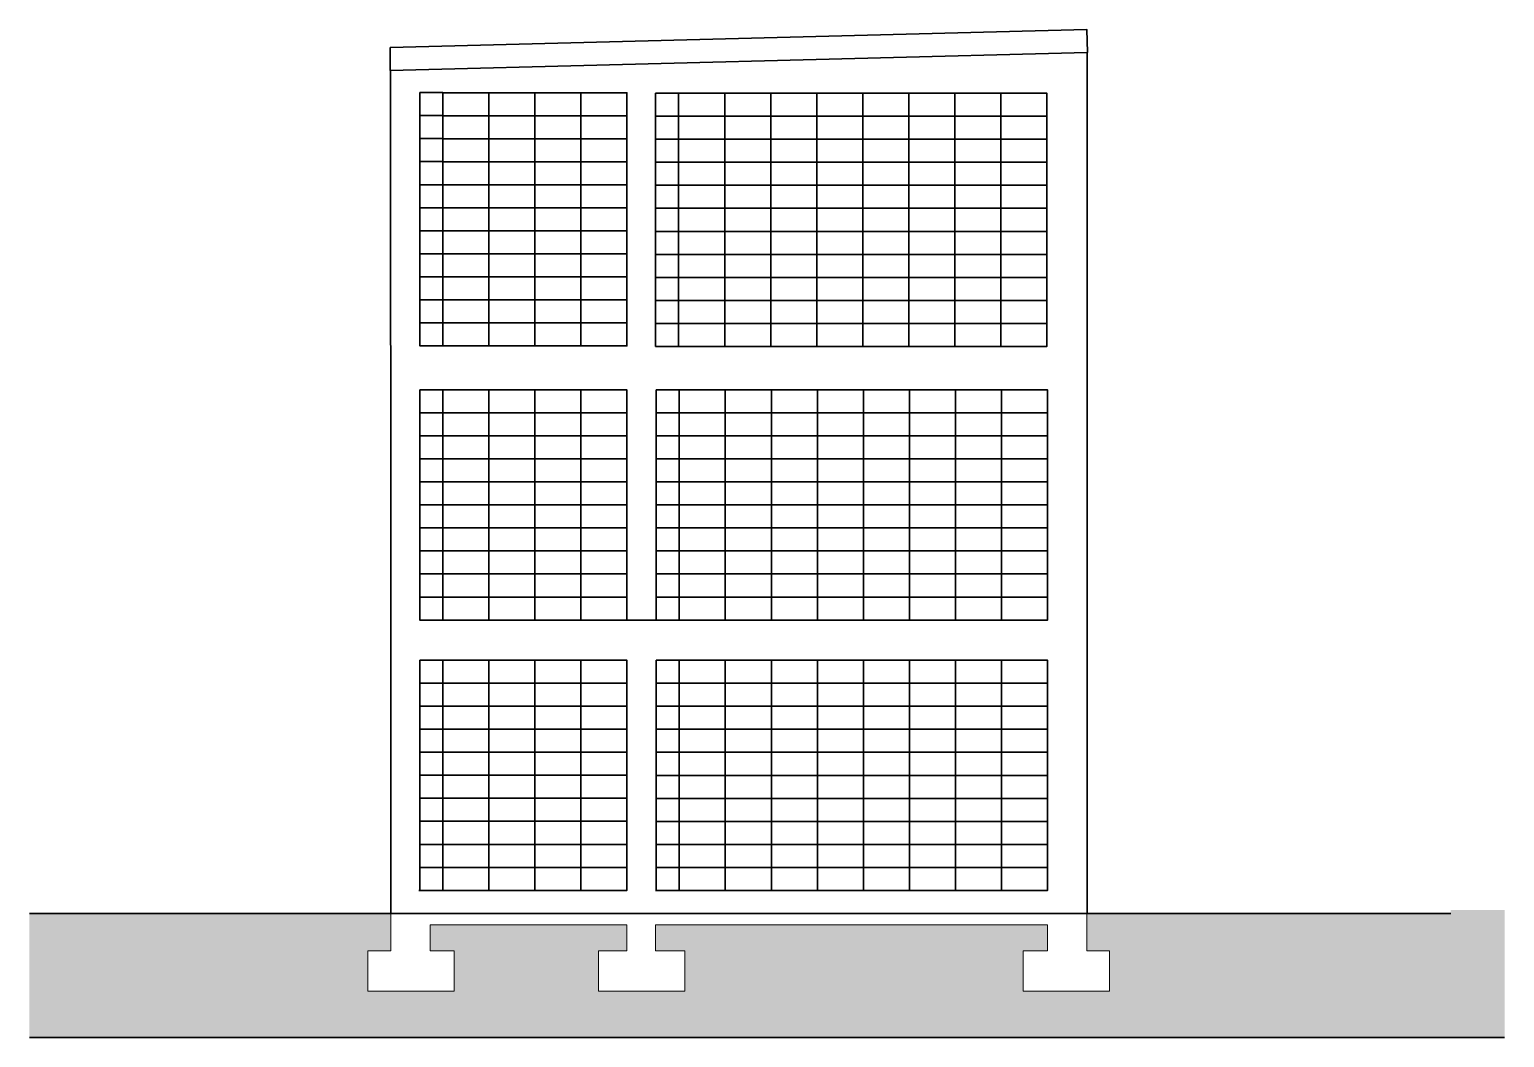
# Model space of a CAD drawing. Header units: inches. Extents: x 278 to 13058, y 15 to 10330.
# Drawn here: x 10125 to 11407, y 5489 to 6365 of the extents above; entities that cross this region are included whole.
import ezdxf

# ---------------------------------------------------------------- set-up
doc = ezdxf.new("R2010")
doc.units = ezdxf.units.IN
doc.header["$MEASUREMENT"] = 0
for name, color, linetype, lineweight in [('A-ANNO-SYMB', 3, 'Continuous', 18), ('A-ELEV-MBE1', 7, 'Continuous', 35), ('A-SECT-MCUT', 7, 'Continuous', 35), ('A-SECT-PATT', 8, 'Continuous', 18)]:
    doc.layers.add(name, color=color, linetype=linetype, lineweight=lineweight)

msp = doc.modelspace()

# ---------------------------------------------------------------- hatches: boundary and pattern name
at = {"layer": 'A-SECT-PATT'}
h = msp.add_hatch(dxfattribs=at)
h.set_pattern_fill('DOTS', color=256, scale=100, angle=90, style=0)
h.set_pattern_definition([(360, (10124.999, 6735.4085), (3.125, 6.25), [0, -6.25])])
h.paths.add_polyline_path([(10988.453, 5563.969), (11009.548, 5563.969), (11009.548, 5586.507), (10668.999, 5586.469), (10668.999, 5563.969), (10673.574, 5563.969), (10694.508, 5563.969), (10694.508, 5528.969), (10619.508, 5528.969), (10619.508, 5563.969), (10639.424, 5563.969), (10643.999, 5563.969), (10643.999, 5586.469), (10473.149, 5586.469), (10473.149, 5571.469), (10473.149, 5563.969), (10494.083, 5563.969), (10494.083, 5528.969), (10419.083, 5528.969), (10419.083, 5563.969), (10438.999, 5563.969), (10438.999, 5578.969), (10438.999, 5596.469), (10124.999, 5596.469), (10124.999, 5488.559), (11406.537, 5488.559), (11406.537, 5599.402), (11359.77, 5599.402), (11359.77, 5596.469), (11043.537, 5596.469), (11043.537, 5571.469), (11043.537, 5563.969), (11063.453, 5563.969), (11063.453, 5528.969), (10988.453, 5528.969)])

# ---------------------------------------------------------------- linework, layer by layer
at = {"layer": 'A-ANNO-SYMB', "ltscale": 0.003}
for p, q in [((10438.999, 5596.469), (10438.999, 5571.469)), ((11043.537, 5596.469), (11043.537, 5571.469)), ((10438.999, 5578.969), (10438.999, 5563.969)), ((10643.999, 5586.469), (10473.149, 5586.469)), ((10473.149, 5586.469), (10473.149, 5571.469)), ((10473.149, 5578.969), (10473.149, 5563.969)), ((10643.999, 5586.469), (10643.999, 5563.969)), ((11009.577, 5586.507), (10668.999, 5586.469)), ((10668.999, 5586.469), (10668.999, 5563.969)), ((11009.548, 5586.507), (11009.548, 5563.969)), ((11043.537, 5578.969), (11043.537, 5563.969)), ((10419.083, 5563.969), (10419.083, 5528.969)), ((10438.999, 5563.969), (10419.083, 5563.969)), ((10494.083, 5563.969), (10473.149, 5563.969)), ((10494.083, 5563.969), (10494.083, 5528.969)), ((10619.508, 5563.969), (10619.508, 5528.969)), ((10639.424, 5563.969), (10619.508, 5563.969)), ((10643.999, 5563.969), (10639.424, 5563.969)), ((10673.574, 5563.969), (10668.999, 5563.969)), ((10694.508, 5563.969), (10673.574, 5563.969)), ((10694.508, 5563.969), (10694.508, 5528.969)), ((10988.453, 5563.969), (10988.453, 5528.969)), ((10988.453, 5563.969), (11009.548, 5563.969)), ((11043.537, 5563.969), (11063.453, 5563.969)), ((11063.453, 5563.969), (11063.453, 5528.969)), ((10494.083, 5528.969), (10419.083, 5528.969)), ((10694.508, 5528.969), (10619.508, 5528.969)), ((10988.453, 5528.969), (11063.453, 5528.969))]:
    msp.add_line(p, q, dxfattribs=at)
at = {"layer": 'A-ELEV-MBE1'}
for p, q in [((10438.297, 6329.018), (10438.297, 6348.878)), ((11043.905, 6344.756), (10438.297, 6329.018)), ((11044.205, 6344.756), (11043.905, 6344.756)), ((10438.999, 5851.402), (10438.999, 5596.469)), ((11043.999, 5826.757), (11043.999, 5851.402)), ((11043.999, 5816.469), (11043.999, 5596.469)), ((10463.274, 5616.469), (10643.999, 5616.448)), ((10669.025, 5616.446), (11009.548, 5616.41)), ((10438.999, 5596.469), (10124.999, 5596.469)), ((11359.77, 5596.469), (11043.999, 5596.469)), ((11406.537, 5488.559), (10124.999, 5488.559))]:
    msp.add_line(p, q, dxfattribs=at)
at = {"layer": 'A-ELEV-MBE1', "extrusion": (-4.44089e-16, 5.03198e-31, -1)}
for p, q in [((10747.292, 5851.402), (10667.292, 5851.402)), ((10744.792, 5851.402), (10669.792, 5851.402)), ((10744.792, 5851.402), (10669.792, 5851.402)), ((10744.792, 5851.402), (10669.792, 5851.402))]:
    msp.add_line(p, q, dxfattribs=at)
at = {"layer": 'A-ELEV-MBE1'}
for points in [[(10438.297, 6348.878), (11043.531, 6364.638), (11044.205, 6344.756), (11044.205, 6344.756), (11044.205, 6344.756), (11044.205, 6344.756), (11044.205, 6344.756)], [(11043.905, 6344.756), (11043.999, 5851.402), (11043.999, 5851.402), (11043.999, 5851.402)], [(10438.999, 5851.402), (10438.999, 5851.402), (10438.743, 6329.03), (10438.743, 6329.03)], [(10438.999, 5596.469), (11043.999, 5596.469)]]:
    msp.add_lwpolyline(points, dxfattribs=at)
for points in [[(10463.999, 6309.77), (10483.999, 6309.77), (10483.999, 6289.77), (10463.999, 6289.77)], [(10483.999, 6309.69), (10523.999, 6309.69), (10523.999, 6289.69), (10483.999, 6289.69)], [(10523.999, 6309.69), (10563.999, 6309.69), (10563.999, 6289.69), (10523.999, 6289.69)], [(10563.999, 6309.69), (10603.999, 6309.69), (10603.999, 6289.69), (10563.999, 6289.69)], [(10603.999, 6309.69), (10643.999, 6309.69), (10643.999, 6289.69), (10603.999, 6289.69)], [(10668.999, 6309.212), (10688.999, 6309.212), (10688.999, 6289.212), (10668.999, 6289.212)], [(10688.999, 6309.212), (10728.999, 6309.212), (10728.999, 6289.212), (10688.999, 6289.212)], [(10728.999, 6309.212), (10768.999, 6309.212), (10768.999, 6289.212), (10728.999, 6289.212)], [(10768.999, 6309.212), (10808.999, 6309.212), (10808.999, 6289.212), (10768.999, 6289.212)], [(10808.999, 6309.212), (10848.999, 6309.212), (10848.999, 6289.212), (10808.999, 6289.212)], [(10848.999, 6309.212), (10888.999, 6309.212), (10888.999, 6289.212), (10848.999, 6289.212)], [(10888.999, 6309.212), (10928.999, 6309.212), (10928.999, 6289.212), (10888.999, 6289.212)], [(10928.999, 6309.212), (10968.999, 6309.212), (10968.999, 6289.212), (10928.999, 6289.212)], [(10968.999, 6309.212), (11008.999, 6309.212), (11008.999, 6289.212), (10968.999, 6289.212)], [(10463.999, 6289.77), (10483.999, 6289.77), (10483.999, 6269.77), (10463.999, 6269.77)], [(10483.999, 6289.69), (10523.999, 6289.69), (10523.999, 6269.69), (10483.999, 6269.69)], [(10523.999, 6289.69), (10563.999, 6289.69), (10563.999, 6269.69), (10523.999, 6269.69)], [(10563.999, 6289.69), (10603.999, 6289.69), (10603.999, 6269.69), (10563.999, 6269.69)], [(10603.999, 6289.69), (10643.999, 6289.69), (10643.999, 6269.69), (10603.999, 6269.69)], [(10668.999, 6289.212), (10688.999, 6289.212), (10688.999, 6269.212), (10668.999, 6269.212)], [(10688.999, 6289.212), (10728.999, 6289.212), (10728.999, 6269.212), (10688.999, 6269.212)], [(10728.999, 6289.212), (10768.999, 6289.212), (10768.999, 6269.212), (10728.999, 6269.212)], [(10768.999, 6289.212), (10808.999, 6289.212), (10808.999, 6269.212), (10768.999, 6269.212)], [(10808.999, 6289.212), (10848.999, 6289.212), (10848.999, 6269.212), (10808.999, 6269.212)], [(10848.999, 6289.212), (10888.999, 6289.212), (10888.999, 6269.212), (10848.999, 6269.212)], [(10888.999, 6289.212), (10928.999, 6289.212), (10928.999, 6269.212), (10888.999, 6269.212)], [(10928.999, 6289.212), (10968.999, 6289.212), (10968.999, 6269.212), (10928.999, 6269.212)], [(10968.999, 6289.212), (11008.999, 6289.212), (11008.999, 6269.212), (10968.999, 6269.212)], [(10463.999, 6269.77), (10483.999, 6269.77), (10483.999, 6249.77), (10463.999, 6249.77)], [(10483.999, 6269.69), (10523.999, 6269.69), (10523.999, 6249.69), (10483.999, 6249.69)], [(10523.999, 6269.69), (10563.999, 6269.69), (10563.999, 6249.69), (10523.999, 6249.69)], [(10563.999, 6269.69), (10603.999, 6269.69), (10603.999, 6249.69), (10563.999, 6249.69)], [(10603.999, 6269.69), (10643.999, 6269.69), (10643.999, 6249.69), (10603.999, 6249.69)], [(10668.999, 6269.212), (10688.999, 6269.212), (10688.999, 6249.212), (10668.999, 6249.212)], [(10688.999, 6269.212), (10728.999, 6269.212), (10728.999, 6249.212), (10688.999, 6249.212)], [(10728.999, 6269.212), (10768.999, 6269.212), (10768.999, 6249.212), (10728.999, 6249.212)], [(10768.999, 6269.212), (10808.999, 6269.212), (10808.999, 6249.212), (10768.999, 6249.212)], [(10808.999, 6269.212), (10848.999, 6269.212), (10848.999, 6249.212), (10808.999, 6249.212)], [(10848.999, 6269.212), (10888.999, 6269.212), (10888.999, 6249.212), (10848.999, 6249.212)], [(10888.999, 6269.212), (10928.999, 6269.212), (10928.999, 6249.212), (10888.999, 6249.212)], [(10928.999, 6269.212), (10968.999, 6269.212), (10968.999, 6249.212), (10928.999, 6249.212)], [(10968.999, 6269.212), (11008.999, 6269.212), (11008.999, 6249.212), (10968.999, 6249.212)], [(10463.999, 6249.77), (10483.999, 6249.77), (10483.999, 6229.77), (10463.999, 6229.77)], [(10483.999, 6249.69), (10523.999, 6249.69), (10523.999, 6229.69), (10483.999, 6229.69)], [(10523.999, 6249.69), (10563.999, 6249.69), (10563.999, 6229.69), (10523.999, 6229.69)], [(10563.999, 6249.69), (10603.999, 6249.69), (10603.999, 6229.69), (10563.999, 6229.69)], [(10603.999, 6249.69), (10643.999, 6249.69), (10643.999, 6229.69), (10603.999, 6229.69)], [(10668.999, 6249.212), (10688.999, 6249.212), (10688.999, 6229.212), (10668.999, 6229.212)], [(10688.999, 6249.212), (10728.999, 6249.212), (10728.999, 6229.212), (10688.999, 6229.212)], [(10728.999, 6249.212), (10768.999, 6249.212), (10768.999, 6229.212), (10728.999, 6229.212)], [(10768.999, 6249.212), (10808.999, 6249.212), (10808.999, 6229.212), (10768.999, 6229.212)], [(10808.999, 6249.212), (10848.999, 6249.212), (10848.999, 6229.212), (10808.999, 6229.212)], [(10848.999, 6249.212), (10888.999, 6249.212), (10888.999, 6229.212), (10848.999, 6229.212)], [(10888.999, 6249.212), (10928.999, 6249.212), (10928.999, 6229.212), (10888.999, 6229.212)], [(10928.999, 6249.212), (10968.999, 6249.212), (10968.999, 6229.212), (10928.999, 6229.212)], [(10968.999, 6249.212), (11008.999, 6249.212), (11008.999, 6229.212), (10968.999, 6229.212)], [(10463.999, 6229.77), (10483.999, 6229.77), (10483.999, 6209.77), (10463.999, 6209.77)], [(10483.999, 6229.69), (10523.999, 6229.69), (10523.999, 6209.69), (10483.999, 6209.69)], [(10523.999, 6229.69), (10563.999, 6229.69), (10563.999, 6209.69), (10523.999, 6209.69)], [(10563.999, 6229.69), (10603.999, 6229.69), (10603.999, 6209.69), (10563.999, 6209.69)], [(10603.999, 6229.69), (10643.999, 6229.69), (10643.999, 6209.69), (10603.999, 6209.69)], [(10668.999, 6229.212), (10688.999, 6229.212), (10688.999, 6209.212), (10668.999, 6209.212)], [(10688.999, 6229.212), (10728.999, 6229.212), (10728.999, 6209.212), (10688.999, 6209.212)], [(10728.999, 6229.212), (10768.999, 6229.212), (10768.999, 6209.212), (10728.999, 6209.212)], [(10768.999, 6229.212), (10808.999, 6229.212), (10808.999, 6209.212), (10768.999, 6209.212)], [(10808.999, 6229.212), (10848.999, 6229.212), (10848.999, 6209.212), (10808.999, 6209.212)], [(10848.999, 6229.212), (10888.999, 6229.212), (10888.999, 6209.212), (10848.999, 6209.212)], [(10888.999, 6229.212), (10928.999, 6229.212), (10928.999, 6209.212), (10888.999, 6209.212)], [(10928.999, 6229.212), (10968.999, 6229.212), (10968.999, 6209.212), (10928.999, 6209.212)], [(10968.999, 6229.212), (11008.999, 6229.212), (11008.999, 6209.212), (10968.999, 6209.212)], [(10463.999, 6209.77), (10483.999, 6209.77), (10483.999, 6189.77), (10463.999, 6189.77)], [(10483.999, 6209.69), (10523.999, 6209.69), (10523.999, 6189.69), (10483.999, 6189.69)], [(10523.999, 6209.69), (10563.999, 6209.69), (10563.999, 6189.69), (10523.999, 6189.69)], [(10563.999, 6209.69), (10603.999, 6209.69), (10603.999, 6189.69), (10563.999, 6189.69)], [(10603.999, 6209.69), (10643.999, 6209.69), (10643.999, 6189.69), (10603.999, 6189.69)], [(10668.999, 6209.212), (10688.999, 6209.212), (10688.999, 6189.212), (10668.999, 6189.212)], [(10688.999, 6209.212), (10728.999, 6209.212), (10728.999, 6189.212), (10688.999, 6189.212)], [(10728.999, 6209.212), (10768.999, 6209.212), (10768.999, 6189.212), (10728.999, 6189.212)], [(10768.999, 6209.212), (10808.999, 6209.212), (10808.999, 6189.212), (10768.999, 6189.212)], [(10808.999, 6209.212), (10848.999, 6209.212), (10848.999, 6189.212), (10808.999, 6189.212)], [(10848.999, 6209.212), (10888.999, 6209.212), (10888.999, 6189.212), (10848.999, 6189.212)], [(10888.999, 6209.212), (10928.999, 6209.212), (10928.999, 6189.212), (10888.999, 6189.212)], [(10928.999, 6209.212), (10968.999, 6209.212), (10968.999, 6189.212), (10928.999, 6189.212)], [(10968.999, 6209.212), (11008.999, 6209.212), (11008.999, 6189.212), (10968.999, 6189.212)], [(10463.999, 6189.77), (10483.999, 6189.77), (10483.999, 6169.77), (10463.999, 6169.77)], [(10483.999, 6189.69), (10523.999, 6189.69), (10523.999, 6169.69), (10483.999, 6169.69)], [(10523.999, 6189.69), (10563.999, 6189.69), (10563.999, 6169.69), (10523.999, 6169.69)], [(10563.999, 6189.69), (10603.999, 6189.69), (10603.999, 6169.69), (10563.999, 6169.69)], [(10603.999, 6189.69), (10643.999, 6189.69), (10643.999, 6169.69), (10603.999, 6169.69)], [(10668.999, 6189.212), (10688.999, 6189.212), (10688.999, 6169.212), (10668.999, 6169.212)], [(10688.999, 6189.212), (10728.999, 6189.212), (10728.999, 6169.212), (10688.999, 6169.212)], [(10728.999, 6189.212), (10768.999, 6189.212), (10768.999, 6169.212), (10728.999, 6169.212)], [(10768.999, 6189.212), (10808.999, 6189.212), (10808.999, 6169.212), (10768.999, 6169.212)], [(10808.999, 6189.212), (10848.999, 6189.212), (10848.999, 6169.212), (10808.999, 6169.212)], [(10848.999, 6189.212), (10888.999, 6189.212), (10888.999, 6169.212), (10848.999, 6169.212)], [(10888.999, 6189.212), (10928.999, 6189.212), (10928.999, 6169.212), (10888.999, 6169.212)], [(10928.999, 6189.212), (10968.999, 6189.212), (10968.999, 6169.212), (10928.999, 6169.212)], [(10968.999, 6189.212), (11008.999, 6189.212), (11008.999, 6169.212), (10968.999, 6169.212)], [(10463.999, 6169.77), (10483.999, 6169.77), (10483.999, 6149.77), (10463.999, 6149.77)], [(10483.999, 6169.69), (10523.999, 6169.69), (10523.999, 6149.69), (10483.999, 6149.69)], [(10523.999, 6169.69), (10563.999, 6169.69), (10563.999, 6149.69), (10523.999, 6149.69)], [(10563.999, 6169.69), (10603.999, 6169.69), (10603.999, 6149.69), (10563.999, 6149.69)], [(10603.999, 6169.69), (10643.999, 6169.69), (10643.999, 6149.69), (10603.999, 6149.69)], [(10668.999, 6169.212), (10688.999, 6169.212), (10688.999, 6149.212), (10668.999, 6149.212)], [(10688.999, 6169.212), (10728.999, 6169.212), (10728.999, 6149.212), (10688.999, 6149.212)], [(10728.999, 6169.212), (10768.999, 6169.212), (10768.999, 6149.212), (10728.999, 6149.212)], [(10768.999, 6169.212), (10808.999, 6169.212), (10808.999, 6149.212), (10768.999, 6149.212)], [(10808.999, 6169.212), (10848.999, 6169.212), (10848.999, 6149.212), (10808.999, 6149.212)], [(10848.999, 6169.212), (10888.999, 6169.212), (10888.999, 6149.212), (10848.999, 6149.212)], [(10888.999, 6169.212), (10928.999, 6169.212), (10928.999, 6149.212), (10888.999, 6149.212)], [(10928.999, 6169.212), (10968.999, 6169.212), (10968.999, 6149.212), (10928.999, 6149.212)], [(10968.999, 6169.212), (11008.999, 6169.212), (11008.999, 6149.212), (10968.999, 6149.212)], [(10463.999, 6149.77), (10483.999, 6149.77), (10483.999, 6129.77), (10463.999, 6129.77)], [(10483.999, 6149.69), (10523.999, 6149.69), (10523.999, 6129.69), (10483.999, 6129.69)], [(10523.999, 6149.69), (10563.999, 6149.69), (10563.999, 6129.69), (10523.999, 6129.69)], [(10563.999, 6149.69), (10603.999, 6149.69), (10603.999, 6129.69), (10563.999, 6129.69)], [(10603.999, 6149.69), (10643.999, 6149.69), (10643.999, 6129.69), (10603.999, 6129.69)], [(10668.999, 6149.212), (10688.999, 6149.212), (10688.999, 6129.212), (10668.999, 6129.212)], [(10688.999, 6149.212), (10728.999, 6149.212), (10728.999, 6129.212), (10688.999, 6129.212)], [(10728.999, 6149.212), (10768.999, 6149.212), (10768.999, 6129.212), (10728.999, 6129.212)], [(10768.999, 6149.212), (10808.999, 6149.212), (10808.999, 6129.212), (10768.999, 6129.212)], [(10808.999, 6149.212), (10848.999, 6149.212), (10848.999, 6129.212), (10808.999, 6129.212)], [(10848.999, 6149.212), (10888.999, 6149.212), (10888.999, 6129.212), (10848.999, 6129.212)], [(10888.999, 6149.212), (10928.999, 6149.212), (10928.999, 6129.212), (10888.999, 6129.212)], [(10928.999, 6149.212), (10968.999, 6149.212), (10968.999, 6129.212), (10928.999, 6129.212)], [(10968.999, 6149.212), (11008.999, 6149.212), (11008.999, 6129.212), (10968.999, 6129.212)], [(10463.999, 6129.77), (10483.999, 6129.77), (10483.999, 6109.77), (10463.999, 6109.77)], [(10483.999, 6129.69), (10523.999, 6129.69), (10523.999, 6109.69), (10483.999, 6109.69)], [(10523.999, 6129.69), (10563.999, 6129.69), (10563.999, 6109.69), (10523.999, 6109.69)], [(10563.999, 6129.69), (10603.999, 6129.69), (10603.999, 6109.69), (10563.999, 6109.69)], [(10603.999, 6129.69), (10643.999, 6129.69), (10643.999, 6109.69), (10603.999, 6109.69)], [(10668.999, 6129.212), (10688.999, 6129.212), (10688.999, 6109.212), (10668.999, 6109.212)], [(10688.999, 6129.212), (10728.999, 6129.212), (10728.999, 6109.212), (10688.999, 6109.212)], [(10728.999, 6129.212), (10768.999, 6129.212), (10768.999, 6109.212), (10728.999, 6109.212)], [(10768.999, 6129.212), (10808.999, 6129.212), (10808.999, 6109.212), (10768.999, 6109.212)], [(10808.999, 6129.212), (10848.999, 6129.212), (10848.999, 6109.212), (10808.999, 6109.212)], [(10848.999, 6129.212), (10888.999, 6129.212), (10888.999, 6109.212), (10848.999, 6109.212)], [(10888.999, 6129.212), (10928.999, 6129.212), (10928.999, 6109.212), (10888.999, 6109.212)], [(10928.999, 6129.212), (10968.999, 6129.212), (10968.999, 6109.212), (10928.999, 6109.212)], [(10968.999, 6129.212), (11008.999, 6129.212), (11008.999, 6109.212), (10968.999, 6109.212)], [(10463.999, 6109.77), (10483.999, 6109.77), (10483.999, 6089.77), (10463.999, 6089.77)], [(10483.999, 6109.69), (10523.999, 6109.69), (10523.999, 6089.69), (10483.999, 6089.69)], [(10523.999, 6109.69), (10563.999, 6109.69), (10563.999, 6089.69), (10523.999, 6089.69)], [(10563.999, 6109.69), (10603.999, 6109.69), (10603.999, 6089.69), (10563.999, 6089.69)], [(10603.999, 6109.69), (10643.999, 6109.69), (10643.999, 6089.69), (10603.999, 6089.69)], [(10668.999, 6109.212), (10688.999, 6109.212), (10688.999, 6089.212), (10668.999, 6089.212)], [(10688.999, 6109.212), (10728.999, 6109.212), (10728.999, 6089.212), (10688.999, 6089.212)], [(10728.999, 6109.212), (10768.999, 6109.212), (10768.999, 6089.212), (10728.999, 6089.212)], [(10768.999, 6109.212), (10808.999, 6109.212), (10808.999, 6089.212), (10768.999, 6089.212)], [(10808.999, 6109.212), (10848.999, 6109.212), (10848.999, 6089.212), (10808.999, 6089.212)], [(10848.999, 6109.212), (10888.999, 6109.212), (10888.999, 6089.212), (10848.999, 6089.212)], [(10888.999, 6109.212), (10928.999, 6109.212), (10928.999, 6089.212), (10888.999, 6089.212)], [(10928.999, 6109.212), (10968.999, 6109.212), (10968.999, 6089.212), (10928.999, 6089.212)], [(10968.999, 6109.212), (11008.999, 6109.212), (11008.999, 6089.212), (10968.999, 6089.212)], [(10463.999, 6051.402), (10483.999, 6051.402), (10483.999, 6031.402), (10463.999, 6031.402)], [(10483.999, 6051.402), (10523.999, 6051.402), (10523.999, 6031.402), (10483.999, 6031.402)], [(10523.999, 6051.402), (10563.999, 6051.402), (10563.999, 6031.402), (10523.999, 6031.402)], [(10563.999, 6051.402), (10603.999, 6051.402), (10603.999, 6031.402), (10563.999, 6031.402)], [(10603.999, 6051.402), (10643.999, 6051.402), (10643.999, 6031.402), (10603.999, 6031.402)], [(10669.548, 6051.402), (10689.548, 6051.402), (10689.548, 6031.402), (10669.548, 6031.402)], [(10689.548, 6051.402), (10729.548, 6051.402), (10729.548, 6031.402), (10689.548, 6031.402)], [(10729.548, 6051.402), (10769.548, 6051.402), (10769.548, 6031.402), (10729.548, 6031.402)], [(10769.548, 6051.402), (10809.548, 6051.402), (10809.548, 6031.402), (10769.548, 6031.402)], [(10809.548, 6051.402), (10849.548, 6051.402), (10849.548, 6031.402), (10809.548, 6031.402)], [(10849.548, 6051.402), (10889.548, 6051.402), (10889.548, 6031.402), (10849.548, 6031.402)], [(10889.548, 6051.402), (10929.548, 6051.402), (10929.548, 6031.402), (10889.548, 6031.402)], [(10929.548, 6051.402), (10969.548, 6051.402), (10969.548, 6031.402), (10929.548, 6031.402)], [(10969.548, 6051.402), (11009.548, 6051.402), (11009.548, 6031.402), (10969.548, 6031.402)], [(10463.999, 6031.402), (10483.999, 6031.402), (10483.999, 6011.402), (10463.999, 6011.402)], [(10483.999, 6031.402), (10523.999, 6031.402), (10523.999, 6011.402), (10483.999, 6011.402)], [(10523.999, 6031.402), (10563.999, 6031.402), (10563.999, 6011.402), (10523.999, 6011.402)], [(10563.999, 6031.402), (10603.999, 6031.402), (10603.999, 6011.402), (10563.999, 6011.402)], [(10603.999, 6031.402), (10643.999, 6031.402), (10643.999, 6011.402), (10603.999, 6011.402)], [(10669.548, 6031.402), (10689.548, 6031.402), (10689.548, 6011.402), (10669.548, 6011.402)], [(10689.548, 6031.402), (10729.548, 6031.402), (10729.548, 6011.402), (10689.548, 6011.402)], [(10729.548, 6031.402), (10769.548, 6031.402), (10769.548, 6011.402), (10729.548, 6011.402)], [(10769.548, 6031.402), (10809.548, 6031.402), (10809.548, 6011.402), (10769.548, 6011.402)], [(10809.548, 6031.402), (10849.548, 6031.402), (10849.548, 6011.402), (10809.548, 6011.402)], [(10849.548, 6031.402), (10889.548, 6031.402), (10889.548, 6011.402), (10849.548, 6011.402)], [(10889.548, 6031.402), (10929.548, 6031.402), (10929.548, 6011.402), (10889.548, 6011.402)], [(10929.548, 6031.402), (10969.548, 6031.402), (10969.548, 6011.402), (10929.548, 6011.402)], [(10969.548, 6031.402), (11009.548, 6031.402), (11009.548, 6011.402), (10969.548, 6011.402)], [(10463.999, 6011.402), (10483.999, 6011.402), (10483.999, 5991.402), (10463.999, 5991.402)], [(10483.999, 6011.402), (10523.999, 6011.402), (10523.999, 5991.402), (10483.999, 5991.402)], [(10523.999, 6011.402), (10563.999, 6011.402), (10563.999, 5991.402), (10523.999, 5991.402)], [(10563.999, 6011.402), (10603.999, 6011.402), (10603.999, 5991.402), (10563.999, 5991.402)], [(10603.999, 6011.402), (10643.999, 6011.402), (10643.999, 5991.402), (10603.999, 5991.402)], [(10669.548, 6011.402), (10689.548, 6011.402), (10689.548, 5991.402), (10669.548, 5991.402)], [(10689.548, 6011.402), (10729.548, 6011.402), (10729.548, 5991.402), (10689.548, 5991.402)], [(10729.548, 6011.402), (10769.548, 6011.402), (10769.548, 5991.402), (10729.548, 5991.402)], [(10769.548, 6011.402), (10809.548, 6011.402), (10809.548, 5991.402), (10769.548, 5991.402)], [(10809.548, 6011.402), (10849.548, 6011.402), (10849.548, 5991.402), (10809.548, 5991.402)], [(10849.548, 6011.402), (10889.548, 6011.402), (10889.548, 5991.402), (10849.548, 5991.402)], [(10889.548, 6011.402), (10929.548, 6011.402), (10929.548, 5991.402), (10889.548, 5991.402)], [(10929.548, 6011.402), (10969.548, 6011.402), (10969.548, 5991.402), (10929.548, 5991.402)], [(10969.548, 6011.402), (11009.548, 6011.402), (11009.548, 5991.402), (10969.548, 5991.402)], [(10463.999, 5991.402), (10483.999, 5991.402), (10483.999, 5971.402), (10463.999, 5971.402)], [(10483.999, 5991.402), (10523.999, 5991.402), (10523.999, 5971.402), (10483.999, 5971.402)], [(10523.999, 5991.402), (10563.999, 5991.402), (10563.999, 5971.402), (10523.999, 5971.402)], [(10563.999, 5991.402), (10603.999, 5991.402), (10603.999, 5971.402), (10563.999, 5971.402)], [(10603.999, 5991.402), (10643.999, 5991.402), (10643.999, 5971.402), (10603.999, 5971.402)], [(10669.548, 5991.402), (10689.548, 5991.402), (10689.548, 5971.402), (10669.548, 5971.402)], [(10689.548, 5991.402), (10729.548, 5991.402), (10729.548, 5971.402), (10689.548, 5971.402)], [(10729.548, 5991.402), (10769.548, 5991.402), (10769.548, 5971.402), (10729.548, 5971.402)], [(10769.548, 5991.402), (10809.548, 5991.402), (10809.548, 5971.402), (10769.548, 5971.402)], [(10809.548, 5991.402), (10849.548, 5991.402), (10849.548, 5971.402), (10809.548, 5971.402)], [(10849.548, 5991.402), (10889.548, 5991.402), (10889.548, 5971.402), (10849.548, 5971.402)], [(10889.548, 5991.402), (10929.548, 5991.402), (10929.548, 5971.402), (10889.548, 5971.402)], [(10929.548, 5991.402), (10969.548, 5991.402), (10969.548, 5971.402), (10929.548, 5971.402)], [(10969.548, 5991.402), (11009.548, 5991.402), (11009.548, 5971.402), (10969.548, 5971.402)], [(10463.999, 5971.402), (10483.999, 5971.402), (10483.999, 5951.402), (10463.999, 5951.402)], [(10483.999, 5971.402), (10523.999, 5971.402), (10523.999, 5951.402), (10483.999, 5951.402)], [(10523.999, 5971.402), (10563.999, 5971.402), (10563.999, 5951.402), (10523.999, 5951.402)], [(10563.999, 5971.402), (10603.999, 5971.402), (10603.999, 5951.402), (10563.999, 5951.402)], [(10603.999, 5971.402), (10643.999, 5971.402), (10643.999, 5951.402), (10603.999, 5951.402)], [(10669.548, 5971.402), (10689.548, 5971.402), (10689.548, 5951.402), (10669.548, 5951.402)], [(10689.548, 5971.402), (10729.548, 5971.402), (10729.548, 5951.402), (10689.548, 5951.402)], [(10729.548, 5971.402), (10769.548, 5971.402), (10769.548, 5951.402), (10729.548, 5951.402)], [(10769.548, 5971.402), (10809.548, 5971.402), (10809.548, 5951.402), (10769.548, 5951.402)], [(10809.548, 5971.402), (10849.548, 5971.402), (10849.548, 5951.402), (10809.548, 5951.402)], [(10849.548, 5971.402), (10889.548, 5971.402), (10889.548, 5951.402), (10849.548, 5951.402)], [(10889.548, 5971.402), (10929.548, 5971.402), (10929.548, 5951.402), (10889.548, 5951.402)], [(10929.548, 5971.402), (10969.548, 5971.402), (10969.548, 5951.402), (10929.548, 5951.402)], [(10969.548, 5971.402), (11009.548, 5971.402), (11009.548, 5951.402), (10969.548, 5951.402)], [(10463.999, 5951.402), (10483.999, 5951.402), (10483.999, 5931.402), (10463.999, 5931.402)], [(10483.999, 5951.402), (10523.999, 5951.402), (10523.999, 5931.402), (10483.999, 5931.402)], [(10523.999, 5951.402), (10563.999, 5951.402), (10563.999, 5931.402), (10523.999, 5931.402)], [(10563.999, 5951.402), (10603.999, 5951.402), (10603.999, 5931.402), (10563.999, 5931.402)], [(10603.999, 5951.402), (10643.999, 5951.402), (10643.999, 5931.402), (10603.999, 5931.402)], [(10669.548, 5951.402), (10689.548, 5951.402), (10689.548, 5931.402), (10669.548, 5931.402)], [(10689.548, 5951.402), (10729.548, 5951.402), (10729.548, 5931.402), (10689.548, 5931.402)], [(10729.548, 5951.402), (10769.548, 5951.402), (10769.548, 5931.402), (10729.548, 5931.402)], [(10769.548, 5951.402), (10809.548, 5951.402), (10809.548, 5931.402), (10769.548, 5931.402)], [(10809.548, 5951.402), (10849.548, 5951.402), (10849.548, 5931.402), (10809.548, 5931.402)], [(10849.548, 5951.402), (10889.548, 5951.402), (10889.548, 5931.402), (10849.548, 5931.402)], [(10889.548, 5951.402), (10929.548, 5951.402), (10929.548, 5931.402), (10889.548, 5931.402)], [(10929.548, 5951.402), (10969.548, 5951.402), (10969.548, 5931.402), (10929.548, 5931.402)], [(10969.548, 5951.402), (11009.548, 5951.402), (11009.548, 5931.402), (10969.548, 5931.402)], [(10463.999, 5931.402), (10483.999, 5931.402), (10483.999, 5911.402), (10463.999, 5911.402)], [(10483.999, 5931.402), (10523.999, 5931.402), (10523.999, 5911.402), (10483.999, 5911.402)], [(10523.999, 5931.402), (10563.999, 5931.402), (10563.999, 5911.402), (10523.999, 5911.402)], [(10563.999, 5931.402), (10603.999, 5931.402), (10603.999, 5911.402), (10563.999, 5911.402)], [(10603.999, 5931.402), (10643.999, 5931.402), (10643.999, 5911.402), (10603.999, 5911.402)], [(10669.548, 5931.402), (10689.548, 5931.402), (10689.548, 5911.402), (10669.548, 5911.402)], [(10689.548, 5931.402), (10729.548, 5931.402), (10729.548, 5911.402), (10689.548, 5911.402)], [(10729.548, 5931.402), (10769.548, 5931.402), (10769.548, 5911.402), (10729.548, 5911.402)], [(10769.548, 5931.402), (10809.548, 5931.402), (10809.548, 5911.402), (10769.548, 5911.402)], [(10809.548, 5931.402), (10849.548, 5931.402), (10849.548, 5911.402), (10809.548, 5911.402)], [(10849.548, 5931.402), (10889.548, 5931.402), (10889.548, 5911.402), (10849.548, 5911.402)], [(10889.548, 5931.402), (10929.548, 5931.402), (10929.548, 5911.402), (10889.548, 5911.402)], [(10929.548, 5931.402), (10969.548, 5931.402), (10969.548, 5911.402), (10929.548, 5911.402)], [(10969.548, 5931.402), (11009.548, 5931.402), (11009.548, 5911.402), (10969.548, 5911.402)], [(10463.999, 5911.402), (10483.999, 5911.402), (10483.999, 5891.402), (10463.999, 5891.402)], [(10483.999, 5911.402), (10523.999, 5911.402), (10523.999, 5891.402), (10483.999, 5891.402)], [(10523.999, 5911.402), (10563.999, 5911.402), (10563.999, 5891.402), (10523.999, 5891.402)], [(10563.999, 5911.402), (10603.999, 5911.402), (10603.999, 5891.402), (10563.999, 5891.402)], [(10603.999, 5911.402), (10643.999, 5911.402), (10643.999, 5891.402), (10603.999, 5891.402)], [(10669.548, 5911.402), (10689.548, 5911.402), (10689.548, 5891.402), (10669.548, 5891.402)], [(10689.548, 5911.402), (10729.548, 5911.402), (10729.548, 5891.402), (10689.548, 5891.402)], [(10729.548, 5911.402), (10769.548, 5911.402), (10769.548, 5891.402), (10729.548, 5891.402)], [(10769.548, 5911.402), (10809.548, 5911.402), (10809.548, 5891.402), (10769.548, 5891.402)], [(10809.548, 5911.402), (10849.548, 5911.402), (10849.548, 5891.402), (10809.548, 5891.402)], [(10849.548, 5911.402), (10889.548, 5911.402), (10889.548, 5891.402), (10849.548, 5891.402)], [(10889.548, 5911.402), (10929.548, 5911.402), (10929.548, 5891.402), (10889.548, 5891.402)], [(10929.548, 5911.402), (10969.548, 5911.402), (10969.548, 5891.402), (10929.548, 5891.402)], [(10969.548, 5911.402), (11009.548, 5911.402), (11009.548, 5891.402), (10969.548, 5891.402)], [(10463.999, 5891.402), (10483.999, 5891.402), (10483.999, 5871.402), (10463.999, 5871.402)], [(10483.999, 5891.402), (10523.999, 5891.402), (10523.999, 5871.402), (10483.999, 5871.402)], [(10523.999, 5891.402), (10563.999, 5891.402), (10563.999, 5871.402), (10523.999, 5871.402)], [(10563.999, 5891.402), (10603.999, 5891.402), (10603.999, 5871.402), (10563.999, 5871.402)], [(10603.999, 5891.402), (10643.999, 5891.402), (10643.999, 5871.402), (10603.999, 5871.402)], [(10669.548, 5891.402), (10689.548, 5891.402), (10689.548, 5871.402), (10669.548, 5871.402)], [(10689.548, 5891.402), (10729.548, 5891.402), (10729.548, 5871.402), (10689.548, 5871.402)], [(10729.548, 5891.402), (10769.548, 5891.402), (10769.548, 5871.402), (10729.548, 5871.402)], [(10769.548, 5891.402), (10809.548, 5891.402), (10809.548, 5871.402), (10769.548, 5871.402)], [(10809.548, 5891.402), (10849.548, 5891.402), (10849.548, 5871.402), (10809.548, 5871.402)], [(10849.548, 5891.402), (10889.548, 5891.402), (10889.548, 5871.402), (10849.548, 5871.402)], [(10889.548, 5891.402), (10929.548, 5891.402), (10929.548, 5871.402), (10889.548, 5871.402)], [(10929.548, 5891.402), (10969.548, 5891.402), (10969.548, 5871.402), (10929.548, 5871.402)], [(10969.548, 5891.402), (11009.548, 5891.402), (11009.548, 5871.402), (10969.548, 5871.402)], [(10463.999, 5871.402), (10483.999, 5871.402), (10483.999, 5851.402), (10463.999, 5851.402)], [(10483.999, 5871.402), (10523.999, 5871.402), (10523.999, 5851.402), (10483.999, 5851.402)], [(10523.999, 5871.402), (10563.999, 5871.402), (10563.999, 5851.402), (10523.999, 5851.402)], [(10563.999, 5871.402), (10603.999, 5871.402), (10603.999, 5851.402), (10563.999, 5851.402)], [(10603.999, 5871.402), (10643.999, 5871.402), (10643.999, 5851.402), (10603.999, 5851.402)], [(10669.548, 5871.402), (10689.548, 5871.402), (10689.548, 5851.402), (10669.548, 5851.402)], [(10689.548, 5871.402), (10729.548, 5871.402), (10729.548, 5851.402), (10689.548, 5851.402)], [(10729.548, 5871.402), (10769.548, 5871.402), (10769.548, 5851.402), (10729.548, 5851.402)], [(10769.548, 5871.402), (10809.548, 5871.402), (10809.548, 5851.402), (10769.548, 5851.402)], [(10809.548, 5871.402), (10849.548, 5871.402), (10849.548, 5851.402), (10809.548, 5851.402)], [(10849.548, 5871.402), (10889.548, 5871.402), (10889.548, 5851.402), (10849.548, 5851.402)], [(10889.548, 5871.402), (10929.548, 5871.402), (10929.548, 5851.402), (10889.548, 5851.402)], [(10929.548, 5871.402), (10969.548, 5871.402), (10969.548, 5851.402), (10929.548, 5851.402)], [(10969.548, 5871.402), (11009.548, 5871.402), (11009.548, 5851.402), (10969.548, 5851.402)], [(10463.999, 5816.448), (10483.999, 5816.448), (10483.999, 5796.448), (10463.999, 5796.448)], [(10483.999, 5816.448), (10523.999, 5816.448), (10523.999, 5796.448), (10483.999, 5796.448)], [(10523.999, 5816.448), (10563.999, 5816.448), (10563.999, 5796.448), (10523.999, 5796.448)], [(10563.999, 5816.448), (10603.999, 5816.448), (10603.999, 5796.448), (10563.999, 5796.448)], [(10603.999, 5816.448), (10643.999, 5816.448), (10643.999, 5796.448), (10603.999, 5796.448)], [(10669.548, 5816.41), (10689.548, 5816.41), (10689.548, 5796.41), (10669.548, 5796.41)], [(10689.548, 5816.41), (10729.548, 5816.41), (10729.548, 5796.41), (10689.548, 5796.41)], [(10729.548, 5816.41), (10769.548, 5816.41), (10769.548, 5796.41), (10729.548, 5796.41)], [(10769.548, 5816.41), (10809.548, 5816.41), (10809.548, 5796.41), (10769.548, 5796.41)], [(10809.548, 5816.41), (10849.548, 5816.41), (10849.548, 5796.41), (10809.548, 5796.41)], [(10849.548, 5816.41), (10889.548, 5816.41), (10889.548, 5796.41), (10849.548, 5796.41)], [(10889.548, 5816.41), (10929.548, 5816.41), (10929.548, 5796.41), (10889.548, 5796.41)], [(10929.548, 5816.41), (10969.548, 5816.41), (10969.548, 5796.41), (10929.548, 5796.41)], [(10969.548, 5816.41), (11009.548, 5816.41), (11009.548, 5796.41), (10969.548, 5796.41)], [(10463.999, 5796.448), (10483.999, 5796.448), (10483.999, 5776.448), (10463.999, 5776.448)], [(10483.999, 5796.448), (10523.999, 5796.448), (10523.999, 5776.448), (10483.999, 5776.448)], [(10523.999, 5796.448), (10563.999, 5796.448), (10563.999, 5776.448), (10523.999, 5776.448)], [(10563.999, 5796.448), (10603.999, 5796.448), (10603.999, 5776.448), (10563.999, 5776.448)], [(10603.999, 5796.448), (10643.999, 5796.448), (10643.999, 5776.448), (10603.999, 5776.448)], [(10669.548, 5796.41), (10689.548, 5796.41), (10689.548, 5776.41), (10669.548, 5776.41)], [(10689.548, 5796.41), (10729.548, 5796.41), (10729.548, 5776.41), (10689.548, 5776.41)], [(10729.548, 5796.41), (10769.548, 5796.41), (10769.548, 5776.41), (10729.548, 5776.41)], [(10769.548, 5796.41), (10809.548, 5796.41), (10809.548, 5776.41), (10769.548, 5776.41)], [(10809.548, 5796.41), (10849.548, 5796.41), (10849.548, 5776.41), (10809.548, 5776.41)], [(10849.548, 5796.41), (10889.548, 5796.41), (10889.548, 5776.41), (10849.548, 5776.41)], [(10889.548, 5796.41), (10929.548, 5796.41), (10929.548, 5776.41), (10889.548, 5776.41)], [(10929.548, 5796.41), (10969.548, 5796.41), (10969.548, 5776.41), (10929.548, 5776.41)], [(10969.548, 5796.41), (11009.548, 5796.41), (11009.548, 5776.41), (10969.548, 5776.41)], [(10463.999, 5776.448), (10483.999, 5776.448), (10483.999, 5756.448), (10463.999, 5756.448)], [(10483.999, 5776.448), (10523.999, 5776.448), (10523.999, 5756.448), (10483.999, 5756.448)], [(10523.999, 5776.448), (10563.999, 5776.448), (10563.999, 5756.448), (10523.999, 5756.448)], [(10563.999, 5776.448), (10603.999, 5776.448), (10603.999, 5756.448), (10563.999, 5756.448)], [(10603.999, 5776.448), (10643.999, 5776.448), (10643.999, 5756.448), (10603.999, 5756.448)], [(10669.548, 5776.41), (10689.548, 5776.41), (10689.548, 5756.41), (10669.548, 5756.41)], [(10689.548, 5776.41), (10729.548, 5776.41), (10729.548, 5756.41), (10689.548, 5756.41)], [(10729.548, 5776.41), (10769.548, 5776.41), (10769.548, 5756.41), (10729.548, 5756.41)], [(10769.548, 5776.41), (10809.548, 5776.41), (10809.548, 5756.41), (10769.548, 5756.41)], [(10809.548, 5776.41), (10849.548, 5776.41), (10849.548, 5756.41), (10809.548, 5756.41)], [(10849.548, 5776.41), (10889.548, 5776.41), (10889.548, 5756.41), (10849.548, 5756.41)], [(10889.548, 5776.41), (10929.548, 5776.41), (10929.548, 5756.41), (10889.548, 5756.41)], [(10929.548, 5776.41), (10969.548, 5776.41), (10969.548, 5756.41), (10929.548, 5756.41)], [(10969.548, 5776.41), (11009.548, 5776.41), (11009.548, 5756.41), (10969.548, 5756.41)], [(10463.999, 5756.448), (10483.999, 5756.448), (10483.999, 5736.448), (10463.999, 5736.448)], [(10483.999, 5756.448), (10523.999, 5756.448), (10523.999, 5736.448), (10483.999, 5736.448)], [(10523.999, 5756.448), (10563.999, 5756.448), (10563.999, 5736.448), (10523.999, 5736.448)], [(10563.999, 5756.448), (10603.999, 5756.448), (10603.999, 5736.448), (10563.999, 5736.448)], [(10603.999, 5756.448), (10643.999, 5756.448), (10643.999, 5736.448), (10603.999, 5736.448)], [(10669.548, 5756.41), (10689.548, 5756.41), (10689.548, 5736.41), (10669.548, 5736.41)], [(10689.548, 5756.41), (10729.548, 5756.41), (10729.548, 5736.41), (10689.548, 5736.41)], [(10729.548, 5756.41), (10769.548, 5756.41), (10769.548, 5736.41), (10729.548, 5736.41)], [(10769.548, 5756.41), (10809.548, 5756.41), (10809.548, 5736.41), (10769.548, 5736.41)], [(10809.548, 5756.41), (10849.548, 5756.41), (10849.548, 5736.41), (10809.548, 5736.41)], [(10849.548, 5756.41), (10889.548, 5756.41), (10889.548, 5736.41), (10849.548, 5736.41)], [(10889.548, 5756.41), (10929.548, 5756.41), (10929.548, 5736.41), (10889.548, 5736.41)], [(10929.548, 5756.41), (10969.548, 5756.41), (10969.548, 5736.41), (10929.548, 5736.41)], [(10969.548, 5756.41), (11009.548, 5756.41), (11009.548, 5736.41), (10969.548, 5736.41)], [(10463.999, 5736.448), (10483.999, 5736.448), (10483.999, 5716.448), (10463.999, 5716.448)], [(10483.999, 5736.448), (10523.999, 5736.448), (10523.999, 5716.448), (10483.999, 5716.448)], [(10523.999, 5736.448), (10563.999, 5736.448), (10563.999, 5716.448), (10523.999, 5716.448)], [(10563.999, 5736.448), (10603.999, 5736.448), (10603.999, 5716.448), (10563.999, 5716.448)], [(10603.999, 5736.448), (10643.999, 5736.448), (10643.999, 5716.448), (10603.999, 5716.448)], [(10669.548, 5736.41), (10689.548, 5736.41), (10689.548, 5716.41), (10669.548, 5716.41)], [(10689.548, 5736.41), (10729.548, 5736.41), (10729.548, 5716.41), (10689.548, 5716.41)], [(10729.548, 5736.41), (10769.548, 5736.41), (10769.548, 5716.41), (10729.548, 5716.41)], [(10769.548, 5736.41), (10809.548, 5736.41), (10809.548, 5716.41), (10769.548, 5716.41)], [(10809.548, 5736.41), (10849.548, 5736.41), (10849.548, 5716.41), (10809.548, 5716.41)], [(10849.548, 5736.41), (10889.548, 5736.41), (10889.548, 5716.41), (10849.548, 5716.41)], [(10889.548, 5736.41), (10929.548, 5736.41), (10929.548, 5716.41), (10889.548, 5716.41)], [(10929.548, 5736.41), (10969.548, 5736.41), (10969.548, 5716.41), (10929.548, 5716.41)], [(10969.548, 5736.41), (11009.548, 5736.41), (11009.548, 5716.41), (10969.548, 5716.41)], [(10463.999, 5716.448), (10483.999, 5716.448), (10483.999, 5696.448), (10463.999, 5696.448)], [(10483.999, 5716.448), (10523.999, 5716.448), (10523.999, 5696.448), (10483.999, 5696.448)], [(10523.999, 5716.448), (10563.999, 5716.448), (10563.999, 5696.448), (10523.999, 5696.448)], [(10563.999, 5716.448), (10603.999, 5716.448), (10603.999, 5696.448), (10563.999, 5696.448)], [(10603.999, 5716.448), (10643.999, 5716.448), (10643.999, 5696.448), (10603.999, 5696.448)], [(10669.548, 5716.41), (10689.548, 5716.41), (10689.548, 5696.41), (10669.548, 5696.41)], [(10689.548, 5716.41), (10729.548, 5716.41), (10729.548, 5696.41), (10689.548, 5696.41)], [(10729.548, 5716.41), (10769.548, 5716.41), (10769.548, 5696.41), (10729.548, 5696.41)], [(10769.548, 5716.41), (10809.548, 5716.41), (10809.548, 5696.41), (10769.548, 5696.41)], [(10809.548, 5716.41), (10849.548, 5716.41), (10849.548, 5696.41), (10809.548, 5696.41)], [(10849.548, 5716.41), (10889.548, 5716.41), (10889.548, 5696.41), (10849.548, 5696.41)], [(10889.548, 5716.41), (10929.548, 5716.41), (10929.548, 5696.41), (10889.548, 5696.41)], [(10929.548, 5716.41), (10969.548, 5716.41), (10969.548, 5696.41), (10929.548, 5696.41)], [(10969.548, 5716.41), (11009.548, 5716.41), (11009.548, 5696.41), (10969.548, 5696.41)], [(10463.999, 5696.448), (10483.999, 5696.448), (10483.999, 5676.448), (10463.999, 5676.448)], [(10483.999, 5696.448), (10523.999, 5696.448), (10523.999, 5676.448), (10483.999, 5676.448)], [(10523.999, 5696.448), (10563.999, 5696.448), (10563.999, 5676.448), (10523.999, 5676.448)], [(10563.999, 5696.448), (10603.999, 5696.448), (10603.999, 5676.448), (10563.999, 5676.448)], [(10603.999, 5696.448), (10643.999, 5696.448), (10643.999, 5676.448), (10603.999, 5676.448)], [(10669.548, 5696.41), (10689.548, 5696.41), (10689.548, 5676.41), (10669.548, 5676.41)], [(10689.548, 5696.41), (10729.548, 5696.41), (10729.548, 5676.41), (10689.548, 5676.41)], [(10729.548, 5696.41), (10769.548, 5696.41), (10769.548, 5676.41), (10729.548, 5676.41)], [(10769.548, 5696.41), (10809.548, 5696.41), (10809.548, 5676.41), (10769.548, 5676.41)], [(10809.548, 5696.41), (10849.548, 5696.41), (10849.548, 5676.41), (10809.548, 5676.41)], [(10849.548, 5696.41), (10889.548, 5696.41), (10889.548, 5676.41), (10849.548, 5676.41)], [(10889.548, 5696.41), (10929.548, 5696.41), (10929.548, 5676.41), (10889.548, 5676.41)], [(10929.548, 5696.41), (10969.548, 5696.41), (10969.548, 5676.41), (10929.548, 5676.41)], [(10969.548, 5696.41), (11009.548, 5696.41), (11009.548, 5676.41), (10969.548, 5676.41)], [(10463.999, 5676.448), (10483.999, 5676.448), (10483.999, 5656.448), (10463.999, 5656.448)], [(10483.999, 5676.448), (10523.999, 5676.448), (10523.999, 5656.448), (10483.999, 5656.448)], [(10523.999, 5676.448), (10563.999, 5676.448), (10563.999, 5656.448), (10523.999, 5656.448)], [(10563.999, 5676.448), (10603.999, 5676.448), (10603.999, 5656.448), (10563.999, 5656.448)], [(10603.999, 5676.448), (10643.999, 5676.448), (10643.999, 5656.448), (10603.999, 5656.448)], [(10669.548, 5676.41), (10689.548, 5676.41), (10689.548, 5656.41), (10669.548, 5656.41)], [(10689.548, 5676.41), (10729.548, 5676.41), (10729.548, 5656.41), (10689.548, 5656.41)], [(10729.548, 5676.41), (10769.548, 5676.41), (10769.548, 5656.41), (10729.548, 5656.41)], [(10769.548, 5676.41), (10809.548, 5676.41), (10809.548, 5656.41), (10769.548, 5656.41)], [(10809.548, 5676.41), (10849.548, 5676.41), (10849.548, 5656.41), (10809.548, 5656.41)], [(10849.548, 5676.41), (10889.548, 5676.41), (10889.548, 5656.41), (10849.548, 5656.41)], [(10889.548, 5676.41), (10929.548, 5676.41), (10929.548, 5656.41), (10889.548, 5656.41)], [(10929.548, 5676.41), (10969.548, 5676.41), (10969.548, 5656.41), (10929.548, 5656.41)], [(10969.548, 5676.41), (11009.548, 5676.41), (11009.548, 5656.41), (10969.548, 5656.41)], [(10463.999, 5656.448), (10483.999, 5656.448), (10483.999, 5636.448), (10463.999, 5636.448)], [(10483.999, 5656.448), (10523.999, 5656.448), (10523.999, 5636.448), (10483.999, 5636.448)], [(10523.999, 5656.448), (10563.999, 5656.448), (10563.999, 5636.448), (10523.999, 5636.448)], [(10563.999, 5656.448), (10603.999, 5656.448), (10603.999, 5636.448), (10563.999, 5636.448)], [(10603.999, 5656.448), (10643.999, 5656.448), (10643.999, 5636.448), (10603.999, 5636.448)], [(10669.548, 5656.41), (10689.548, 5656.41), (10689.548, 5636.41), (10669.548, 5636.41)], [(10689.548, 5656.41), (10729.548, 5656.41), (10729.548, 5636.41), (10689.548, 5636.41)], [(10729.548, 5656.41), (10769.548, 5656.41), (10769.548, 5636.41), (10729.548, 5636.41)], [(10769.548, 5656.41), (10809.548, 5656.41), (10809.548, 5636.41), (10769.548, 5636.41)], [(10809.548, 5656.41), (10849.548, 5656.41), (10849.548, 5636.41), (10809.548, 5636.41)], [(10849.548, 5656.41), (10889.548, 5656.41), (10889.548, 5636.41), (10849.548, 5636.41)], [(10889.548, 5656.41), (10929.548, 5656.41), (10929.548, 5636.41), (10889.548, 5636.41)], [(10929.548, 5656.41), (10969.548, 5656.41), (10969.548, 5636.41), (10929.548, 5636.41)], [(10969.548, 5656.41), (11009.548, 5656.41), (11009.548, 5636.41), (10969.548, 5636.41)], [(10463.999, 5636.448), (10483.999, 5636.448), (10483.999, 5616.448), (10463.999, 5616.448)], [(10483.999, 5636.448), (10523.999, 5636.448), (10523.999, 5616.448), (10483.999, 5616.448)], [(10523.999, 5636.448), (10563.999, 5636.448), (10563.999, 5616.448), (10523.999, 5616.448)], [(10563.999, 5636.448), (10603.999, 5636.448), (10603.999, 5616.448), (10563.999, 5616.448)], [(10603.999, 5636.448), (10643.999, 5636.448), (10643.999, 5616.448), (10603.999, 5616.448)], [(10669.548, 5636.41), (10689.548, 5636.41), (10689.548, 5616.41), (10669.548, 5616.41)], [(10689.548, 5636.41), (10729.548, 5636.41), (10729.548, 5616.41), (10689.548, 5616.41)], [(10729.548, 5636.41), (10769.548, 5636.41), (10769.548, 5616.41), (10729.548, 5616.41)], [(10769.548, 5636.41), (10809.548, 5636.41), (10809.548, 5616.41), (10769.548, 5616.41)], [(10809.548, 5636.41), (10849.548, 5636.41), (10849.548, 5616.41), (10809.548, 5616.41)], [(10849.548, 5636.41), (10889.548, 5636.41), (10889.548, 5616.41), (10849.548, 5616.41)], [(10929.548, 5636.41), (10969.548, 5636.41), (10969.548, 5616.41), (10929.548, 5616.41)], [(10969.548, 5636.41), (11009.548, 5636.41), (11009.548, 5616.41), (10969.548, 5616.41)]]:
    msp.add_lwpolyline(points, close=True, dxfattribs=at)
at = {"layer": 'A-SECT-MCUT'}
msp.add_line((11043.999, 5851.402), (11043.999, 5816.469), dxfattribs=at)
msp.add_lwpolyline([(10463.999, 5851.402), (11009.548, 5851.402)], dxfattribs=at)

doc.saveas('drawing.dxf')
